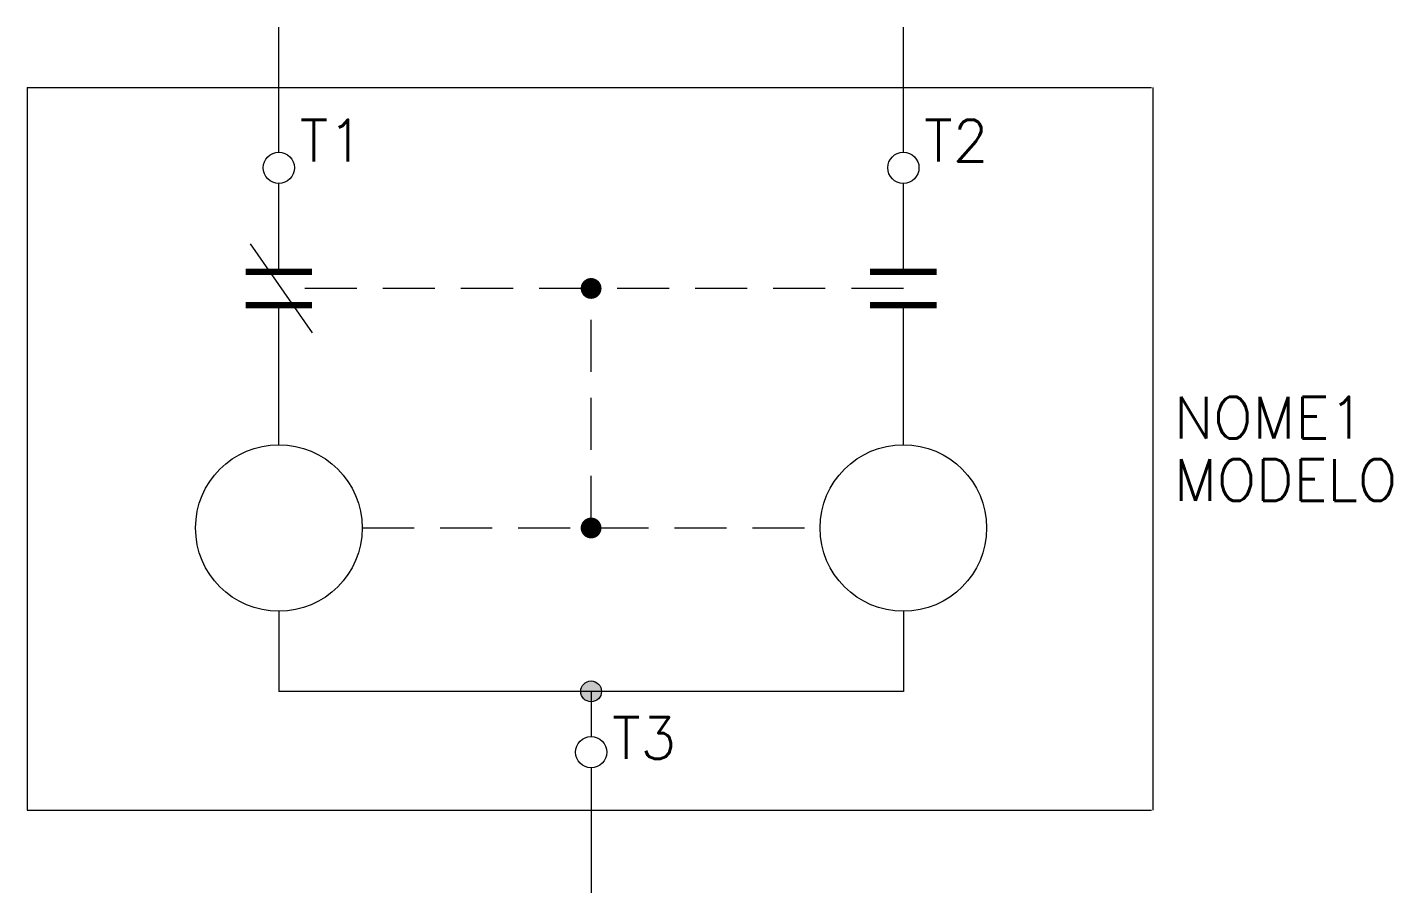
# Model space of a CAD drawing. Header units: millimetres. Extents: x 177.4 to 242.9, y 205.7 to 247.3.
import ezdxf
from ezdxf.enums import TextEntityAlignment as Align

# ---------------------------------------------------------------- set-up
doc = ezdxf.new("R2010")
doc.units = ezdxf.units.MM
doc.linetypes.add('ACAD_ISO10W100', pattern=[18, 12, -3, 0, -3])
doc.linetypes.add('HIDDEN', pattern=[0.375, 0.25, -0.125])
doc.styles.add('romans', font='romans.shx', dxfattribs={"width": 0.9})

# ---------------------------------------------------------------- blocks, each defined once
blk = doc.blocks.new('BOLA555')
blk.add_hatch(color=256).paths.add_polyline_path([(-0.5, 0, 1), (0.5, 0, 1)])
blk.add_circle((0, 0), 0.5)

msp = doc.modelspace()

# ---------------------------------------------------------------- linework, layer by layer
at = {"linetype": 'ACAD_ISO10W100'}
for p, q in [((189.489, 241.296), (189.489, 247.296)), ((219.489, 241.296), (219.489, 247.296)), ((204.489, 211.71), (204.489, 205.71))]:
    msp.add_line(p, q, dxfattribs=at)
for p, q in [((177.406, 244.4), (231.406, 244.4)), ((177.406, 244.4), (177.406, 209.684)), ((231.489, 209.684), (231.489, 244.4)), ((188.112, 236.884), (191.083, 232.608)), ((189.489, 219.236), (189.489, 215.384)), ((204.489, 215.384), (204.489, 213.21)), ((177.406, 209.684), (231.406, 209.684))]:
    msp.add_line(p, q)
at = {"linetype": 'Continuous'}
for p, q in [((189.489, 235.546), (189.489, 239.796)), ((219.489, 235.546), (219.489, 239.796))]:
    msp.add_line(p, q, dxfattribs=at)
at = {"linetype": 'HIDDEN', "ltscale": 10}
for p, q in [((219.489, 234.746), (189.598, 234.746)), ((204.489, 223.236), (204.489, 234.746)), ((193.489, 223.236), (215.489, 223.236))]:
    msp.add_line(p, q, dxfattribs=at)
at = {"const_width": 0.3}
for points in [[(187.889, 235.546), (191.089, 235.546)], [(217.889, 235.546), (221.089, 235.546)], [(187.889, 233.946), (191.089, 233.946)], [(217.889, 233.946), (221.089, 233.946)]]:
    msp.add_lwpolyline(points, dxfattribs=at)
at = {"const_width": 0.5}
for points in [[(204.239, 234.746, -1), (204.739, 234.746, -1)], [(204.239, 223.236, -1), (204.739, 223.236, -1)]]:
    msp.add_lwpolyline(points, format="xyb", close=True, dxfattribs=at)
for points in [[(189.489, 227.236), (189.489, 233.946)], [(219.489, 227.236), (219.489, 233.946)], [(219.489, 219.236), (219.489, 215.384), (189.489, 215.384)]]:
    msp.add_lwpolyline(points)
for centre, radius in [((189.489, 240.546), 0.75), ((219.489, 240.546), 0.75), ((189.489, 223.236), 4), ((219.489, 223.236), 4), ((204.489, 212.46), 0.75)]:
    msp.add_circle(centre, radius)

# ---------------------------------------------------------------- block references
msp.add_blockref('BOLA555', (204.488, 215.384))

# ---------------------------------------------------------------- texts
at = {"lineweight": -3, "style": 'romans'}
for tag, p in [('T1', (190.489, 240.254)), ('T2', (220.489, 240.254)), ('T3', (205.489, 211.543))]:
    msp.add_attdef(tag, text='', height=2, dxfattribs=at).set_placement(p, align=Align.BOTTOM_LEFT)
for tag, p in [('NOME1', (232.489, 228.542)), ('MODELO', (232.489, 225.542))]:
    msp.add_attdef(tag, text='', height=2, dxfattribs=at).set_placement(p, align=Align.MIDDLE_LEFT)

doc.saveas('drawing.dxf')
